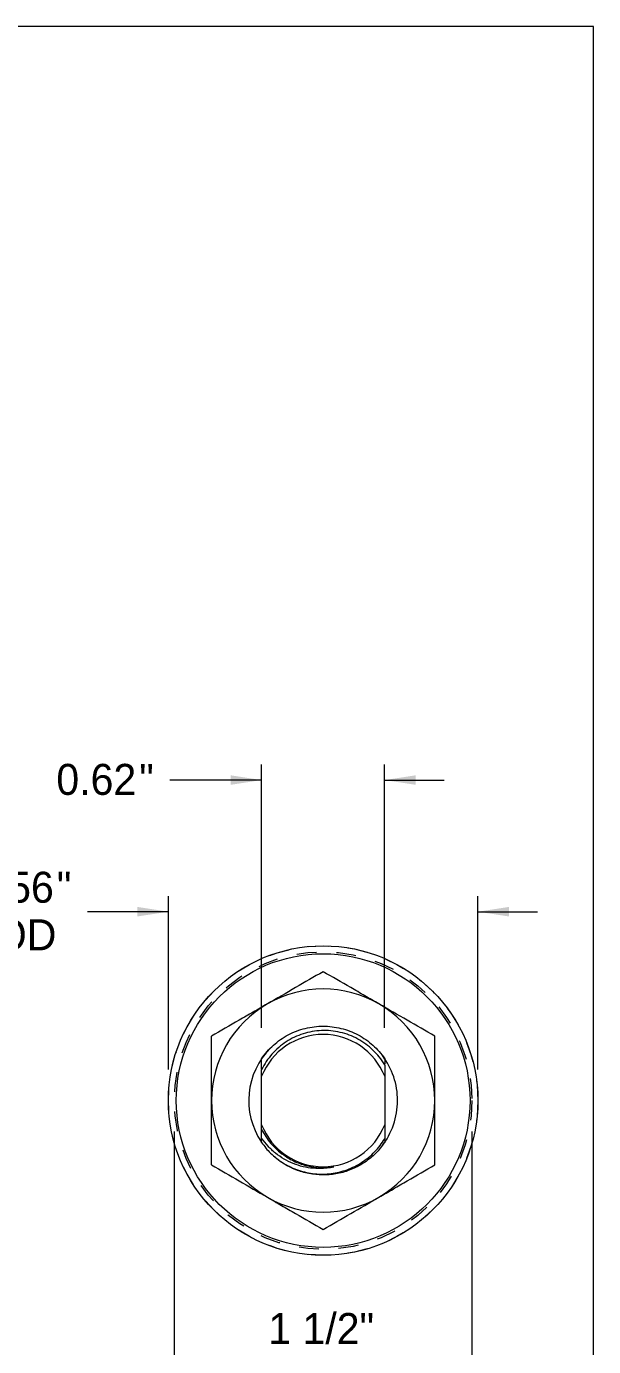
# Model space of a CAD drawing. Header units: inches. Extents: x 0.3 to 13.4, y 0.3 to 10.3.
# Drawn here: x 10.58 to 13.44, y 3.66 to 10.31 of the extents above; entities that cross this region are included whole.
import ezdxf

# ---------------------------------------------------------------- set-up
doc = ezdxf.new("R2010")
doc.units = ezdxf.units.IN
doc.header["$LTSCALE"] = 1.25
doc.header["$MEASUREMENT"] = 0
doc.linetypes.add('SLD-Dashed', pattern=[0.075, 0.05, -0.025])
doc.linetypes.add('SLD-Solid', pattern=[0])
doc.styles.add('SLDTEXTSTYLE0', font='ARIAL.TTF', dxfattribs={"width": 0.948})
doc.dimstyles.new('SLDDIMSTYLE0', dxfattribs={"dimtxt": 0.15625, "dimasz": 0.15625, "dimexe": 0, "dimexo": 0.0625, "dimgap": 0.039062, "dimtad": 0, "dimtih": 1, "dimtoh": 1, "dimdec": 3, "dimrnd": 1e-09, "dimzin": 12, "dimdsep": 46, "dimlunit": 5, "dimtxsty": 'SLDTEXTSTYLE0', "dimsah": 1, "dimcen": 0.09, "dimadec": 0, "dimazin": 0, "dimtfac": 1, "dimtdec": 3, "dimtofl": 0, "dimtmove": 0, "dimatfit": 3, "dimfxl": 0, "dimfrac": 2, "dimtolj": 1, "dimtzin": 12, "dimarcsym": 0})
doc.dimstyles.new('SLDDIMSTYLE1', dxfattribs={"dimtxt": 0.15625, "dimasz": 0.15625, "dimexe": 0, "dimexo": 0.0625, "dimgap": 0.039062, "dimtad": 0, "dimtih": 1, "dimtoh": 1, "dimdec": 3, "dimrnd": 1e-09, "dimzin": 12, "dimdsep": 46, "dimlunit": 5, "dimtxsty": 'SLDTEXTSTYLE0', "dimsah": 1, "dimcen": 0.09, "dimadec": 0, "dimazin": 0, "dimtfac": 1, "dimtdec": 3, "dimtofl": 0, "dimtmove": 0, "dimatfit": 3, "dimfxl": 0, "dimfrac": 2, "dimtolj": 1, "dimtzin": 12, "dimarcsym": 0})

# ---------------------------------------------------------------- blocks, each defined once
blk = doc.blocks.new('*D17')
at = {"color": 7, "linetype": 'SLD-Solid', "lineweight": 0}
for p, q in [((11.7647, 5.2657), (11.7647, 6.5919)), ((12.3847, 5.2657), (12.3847, 6.5919)), ((11.7647, 6.5138), (11.3022, 6.5138)), ((12.3847, 6.5138), (12.6852, 6.5138))]:
    blk.add_line(p, q, dxfattribs=at)
for points in [[(11.7647, 6.5138), (11.6085, 6.5378), (11.6085, 6.4898)], [(12.3847, 6.5138), (12.541, 6.4898), (12.541, 6.5378)]]:
    blk.add_solid(points, dxfattribs=at)
at = {"color": 7, "linetype": 'SLD-Solid', "lineweight": 0, "attachment_point": 1, "style": 'SLDTEXTSTYLE0'}
for s, insert, char_height in [('0.62', (10.7303, 6.5953), 0.15625), ('"', (11.148, 6.5953), 0.1562)]:
    blk.add_mtext(s, dxfattribs=dict(at, insert=insert, char_height=char_height))
blk = doc.blocks.new('*D18')
at = {"color": 7, "linetype": 'SLD-Solid', "lineweight": 0}
for p, q in [((11.2947, 5.0547), (11.2947, 5.9285)), ((12.8547, 5.0547), (12.8547, 5.9285)), ((11.2947, 5.8503), (10.8866, 5.8503)), ((12.8547, 5.8503), (13.1552, 5.8503))]:
    blk.add_line(p, q, dxfattribs=at)
for points in [[(11.2947, 5.8503), (11.1385, 5.8744), (11.1385, 5.8263)], [(12.8547, 5.8503), (13.011, 5.8263), (13.011, 5.8744)]]:
    blk.add_solid(points, dxfattribs=at)
at = {"color": 7, "linetype": 'SLD-Solid', "lineweight": 0, "attachment_point": 1, "style": 'SLDTEXTSTYLE0'}
for s, insert, char_height in [('1.56', (10.3147, 6.0518), 0.15625), ('"', (10.7324, 6.0518), 0.1562), ('OD', (10.4202, 5.812), 0.15625)]:
    blk.add_mtext(s, dxfattribs=dict(at, insert=insert, char_height=char_height))
blk = doc.blocks.new('*D19')
at = {"color": 7, "linetype": 'SLD-Solid', "lineweight": 0}
for p, q in [((11.3247, 4.7422), (11.3247, 3.4281)), ((12.8247, 4.7422), (12.8247, 3.4281)), ((11.3247, 3.5063), (11.7199, 3.5063)), ((12.8247, 3.5063), (12.4296, 3.5063))]:
    blk.add_line(p, q, dxfattribs=at)
for points in [[(11.3247, 3.5063), (11.481, 3.4822), (11.481, 3.5303)], [(12.8247, 3.5063), (12.6685, 3.5303), (12.6685, 3.4822)]]:
    blk.add_solid(points, dxfattribs=at)
at = {"color": 7, "linetype": 'SLD-Solid', "lineweight": 0, "char_height": 0.15625, "attachment_point": 1, "style": 'SLDTEXTSTYLE0'}
for s, insert in [('1 1/2"', (11.798, 3.8276)), ('Bore', (11.8676, 3.5878)), ('Size', (11.8854, 3.348))]:
    blk.add_mtext(s, dxfattribs=dict(at, insert=insert))

msp = doc.modelspace()

# ---------------------------------------------------------------- linework, layer by layer
at = {"color": 7, "linetype": 'SLD-Solid', "lineweight": 0}
for p, q in [((13.4375, 10.3125), (0.3125, 10.3125)), ((13.4375, 0.3125), (13.4375, 10.3125))]:
    msp.add_line(p, q, dxfattribs=at)
at = {"color": 7, "linetype": 'SLD-Solid', "lineweight": 15}
for p, q in [((11.76474, 4.77588), (11.76474, 5.02092)), ((12.38474, 5.02092), (12.38474, 4.77588)), ((12.38474, 4.70283), (12.38474, 4.68739))]:
    msp.add_line(p, q, dxfattribs=at)
for radius in [0.78, 0.74]:
    msp.add_circle((12.07474, 4.8984), radius, dxfattribs=at)
at = {"color": 7, "linetype": 'SLD-Dashed', "lineweight": 0}
for radius in [0.78, 0.75]:
    msp.add_circle((12.07474, 4.8984), radius, dxfattribs=at)
at = {"color": 7, "linetype": 'SLD-Solid', "lineweight": 15}
for radius, start, end in [(0.5625, 60, 120), (0.5625, 120, 180), (0.5625, 0, 60), (0.33333, 21.565185, 158.434815), (0.375, 134.826643, 214.010433), (0.375, 0, 37.208668), (0.5625, 180, 240), (0.5625, 300, 0), (0.375, 322.001658, 0), (0.33333, 201.565185, 338.434815), (0.375, 214.242169, 225), (0.5625, 240, 300)]:
    msp.add_arc((12.07474, 4.8984), radius, start, end, dxfattribs=at)
for points, knots in [([(12.07474, 5.54792), (12.02873, 5.52136), (11.98239, 5.4946), (11.88873, 5.44053), (11.84141, 5.4132), (11.79349, 5.38554)], [0, 0, 0, 0, 0.5, 0.5, 1, 1, 1, 1]), ([(12.35599, 5.38554), (12.33212, 5.39932), (12.30815, 5.41316), (12.26072, 5.44055), (12.23716, 5.45415), (12.16691, 5.4947), (12.12064, 5.52142), (12.07474, 5.54792)], [0, 0, 0, 0, 0.25, 0.25, 0.5, 0.5, 1, 1, 1, 1]), ([(11.79349, 5.38554), (11.76962, 5.37176), (11.74565, 5.35792), (11.69822, 5.33053), (11.67466, 5.31693), (11.60441, 5.27637), (11.55814, 5.24966), (11.51224, 5.22316)], [0, 0, 0, 0, 0.25, 0.25, 0.5, 0.5, 1, 1, 1, 1]), ([(12.63724, 5.22316), (12.59123, 5.24972), (12.54489, 5.27648), (12.45123, 5.33055), (12.40391, 5.35787), (12.35599, 5.38554)], [0, 0, 0, 0, 0.5, 0.5, 1, 1, 1, 1]), ([(11.76474, 5.10941), (11.77334, 5.12204), (11.78265, 5.13405), (11.80244, 5.15667), (11.81284, 5.16721), (11.84629, 5.19728), (11.87149, 5.21504), (11.92588, 5.24396), (11.95504, 5.2551), (12.01463, 5.26982), (12.04505, 5.2734), (12.10444, 5.2734), (12.13485, 5.26982), (12.19445, 5.2551), (12.22361, 5.24396), (12.27799, 5.21504), (12.3032, 5.19728), (12.33665, 5.16721), (12.34704, 5.15667), (12.36684, 5.13405), (12.37615, 5.12204), (12.38474, 5.10941)], [0, 0, 0, 0, 0.0625, 0.0625, 0.125, 0.125, 0.25, 0.25, 0.375, 0.375, 0.5, 0.5, 0.625, 0.625, 0.75, 0.75, 0.875, 0.875, 0.9375, 0.9375, 1, 1, 1, 1]), ([(11.51224, 4.8984), (11.51224, 4.92588), (11.51224, 4.9535), (11.51224, 5.00879), (11.51224, 5.03615), (11.51224, 5.11744), (11.51224, 5.17064), (11.51224, 5.22316)], [0, 0, 0, 0, 0.25, 0.25, 0.5, 0.5, 1, 1, 1, 1]), ([(12.38474, 5.07909), (12.37657, 5.09261), (12.36739, 5.10576), (12.34762, 5.13041), (12.33699, 5.142), (12.31427, 5.16374), (12.30217, 5.17388), (12.27644, 5.19264), (12.26303, 5.20109), (12.23536, 5.21608), (12.22107, 5.22263), (12.19157, 5.23385), (12.17625, 5.23853), (12.13001, 5.24932), (12.09872, 5.25237), (12.05105, 5.25059), (12.03523, 5.24891), (12.00422, 5.2435), (11.98895, 5.23976), (11.9589, 5.23023), (11.944, 5.22436), (11.91537, 5.21078), (11.90164, 5.20309), (11.8753, 5.18591), (11.86269, 5.17644), (11.83864, 5.15565), (11.82733, 5.14444), (11.80652, 5.12081), (11.79696, 5.10834), (11.77953, 5.08206), (11.77161, 5.06814), (11.76474, 5.05386)], [0, 0, 0, 0, 0.0625, 0.0625, 0.125, 0.125, 0.1875, 0.1875, 0.25, 0.25, 0.3125, 0.3125, 0.375, 0.375, 0.5, 0.5, 0.5625, 0.5625, 0.625, 0.625, 0.6875, 0.6875, 0.75, 0.75, 0.8125, 0.8125, 0.875, 0.875, 0.9375, 0.9375, 1, 1, 1, 1]), ([(12.63724, 4.8984), (12.63724, 4.92588), (12.63724, 4.9535), (12.63724, 5.00879), (12.63724, 5.03615), (12.63724, 5.11744), (12.63724, 5.17064), (12.63724, 5.22316)], [0, 0, 0, 0, 0.25, 0.25, 0.5, 0.5, 1, 1, 1, 1]), ([(11.76474, 5.05689), (11.76474, 5.06392), (11.76474, 5.08155), (11.76474, 5.09895), (11.76474, 5.10941)], [0, 0, 0, 0, 0.39895882, 1, 1, 1, 1]), ([(12.38474, 5.10941), (12.38474, 5.10235), (12.38474, 5.09356), (12.38474, 5.08469), (12.38474, 5.08294)], [0, 0, 0, 0, 0.8036939, 1, 1, 1, 1]), ([(11.51224, 4.57364), (11.51224, 4.62651), (11.51224, 4.68058), (11.51224, 4.78895), (11.51224, 4.84347), (11.51224, 4.8984)], [0, 0, 0, 0, 0.5, 0.5, 1, 1, 1, 1]), ([(12.63724, 4.57364), (12.63724, 4.62651), (12.63724, 4.68058), (12.63724, 4.78895), (12.63724, 4.84347), (12.63724, 4.8984)], [0, 0, 0, 0, 0.5, 0.5, 1, 1, 1, 1]), ([(11.76474, 4.75457), (11.77101, 4.74163), (11.77819, 4.72893), (11.79395, 4.70478), (11.80254, 4.69327), (11.83043, 4.66044), (11.852, 4.64069), (11.87578, 4.62403)], [0, 0, 0, 0, 0.25, 0.25, 0.5, 0.5, 1, 1, 1, 1]), ([(11.76474, 4.70869), (11.76474, 4.71579), (11.76474, 4.73098), (11.76474, 4.74637), (11.76474, 4.75457)], [0, 0, 0, 0, 0.4668722, 1, 1, 1, 1]), ([(12.12807, 4.56371), (12.11104, 4.55991), (12.09389, 4.55747), (12.05936, 4.55528), (12.04185, 4.55547), (11.99005, 4.55992), (11.95658, 4.56785), (11.89184, 4.59384), (11.86217, 4.61125), (11.82841, 4.63843), (11.82181, 4.64417), (11.80912, 4.65602), (11.80301, 4.66215), (11.78541, 4.6811), (11.7746, 4.69451), (11.76474, 4.70869)], [0, 0, 0, 0, 0.125, 0.125, 0.25, 0.25, 0.5, 0.5, 0.75, 0.75, 0.8125, 0.8125, 0.875, 0.875, 1, 1, 1, 1]), ([(11.80958, 4.63324), (11.82966, 4.61371), (11.85165, 4.59669), (11.88746, 4.57488), (11.89979, 4.5683), (11.92489, 4.55664), (11.93771, 4.55153), (11.96391, 4.54274), (11.97728, 4.53906), (12.00458, 4.53318), (12.0184, 4.53101), (12.05972, 4.52686), (12.08734, 4.52714), (12.12889, 4.53232), (12.14266, 4.53485), (12.16958, 4.54136), (12.18279, 4.54536), (12.20874, 4.55483), (12.22148, 4.5603), (12.24645, 4.57277), (12.2586, 4.57973), (12.29344, 4.60237), (12.31478, 4.61992), (12.3439, 4.65002), (12.35303, 4.66063), (12.36988, 4.6826), (12.37764, 4.69401), (12.38474, 4.70586)], [0, 0, 0, 0, 0.125, 0.125, 0.1875, 0.1875, 0.25, 0.25, 0.3125, 0.3125, 0.375, 0.375, 0.5, 0.5, 0.5625, 0.5625, 0.625, 0.625, 0.6875, 0.6875, 0.75, 0.75, 0.875, 0.875, 0.9375, 0.9375, 1, 1, 1, 1]), ([(12.38474, 4.68739), (12.37022, 4.6684), (12.34115, 4.63039), (12.28534, 4.58561), (12.22341, 4.55173), (12.15706, 4.53037), (12.08853, 4.52156), (12.01967, 4.52537), (11.95212, 4.5416), (11.89239, 4.56914), (11.85044, 4.59576), (11.83162, 4.61376), (11.82667, 4.61849)], [0, 0, 0, 0, 0.1124489, 0.2250072, 0.3344194, 0.4439575, 0.5517582, 0.6585256, 0.7675866, 0.8772763, 0.9677437, 1, 1, 1, 1]), ([(11.87578, 4.62403), (11.89385, 4.61093), (11.91312, 4.59967), (11.95365, 4.58107), (11.97457, 4.57388), (12.00668, 4.56621), (12.01752, 4.56417), (12.03947, 4.56114), (12.05063, 4.56016), (12.08391, 4.55888), (12.10603, 4.56019), (12.12807, 4.56371)], [0, 0, 0, 0, 0.25, 0.25, 0.5, 0.5, 0.625, 0.625, 0.75, 0.75, 1, 1, 1, 1]), ([(11.51224, 4.57364), (11.55825, 4.54708), (11.6046, 4.52032), (11.69826, 4.46625), (11.74558, 4.43893), (11.79349, 4.41126)], [0, 0, 0, 0, 0.5, 0.5, 1, 1, 1, 1]), ([(12.35599, 4.41126), (12.37986, 4.42504), (12.40384, 4.43888), (12.45127, 4.46627), (12.47482, 4.47987), (12.54507, 4.52043), (12.59135, 4.54714), (12.63724, 4.57364)], [0, 0, 0, 0, 0.25, 0.25, 0.5, 0.5, 1, 1, 1, 1]), ([(11.79349, 4.41126), (11.81736, 4.39748), (11.84134, 4.38364), (11.88877, 4.35625), (11.91232, 4.34265), (11.98257, 4.3021), (12.02885, 4.27538), (12.07474, 4.24888)], [0, 0, 0, 0, 0.25, 0.25, 0.5, 0.5, 1, 1, 1, 1]), ([(12.07474, 4.24888), (12.12075, 4.27544), (12.1671, 4.3022), (12.26076, 4.35628), (12.30808, 4.3836), (12.35599, 4.41126)], [0, 0, 0, 0, 0.5, 0.5, 1, 1, 1, 1])]:
    msp.add_open_spline(points, degree=3, knots=knots, dxfattribs=at)
for points in [[(12.38474, 5.07909), (12.38474, 5.0602), (12.38474, 5.04087), (12.38474, 5.02092)], [(11.76474, 5.02092), (11.76474, 5.03211), (11.76474, 5.04308), (11.76474, 5.05386)], [(11.76474, 4.75457), (11.76474, 4.7616), (11.76474, 4.7687), (11.76474, 4.77588)], [(12.38474, 4.77588), (12.38474, 4.75162), (12.38474, 4.72842), (12.38474, 4.70586)], [(11.76474, 4.68739), (11.76474, 4.69444), (11.76474, 4.70154), (11.76474, 4.70869)]]:
    msp.add_open_spline(points, degree=3, dxfattribs=at)

# ---------------------------------------------------------------- dimensions: what is measured, and where the dimension line sits
at = {"color": 7, "linetype": 'SLD-Solid', "lineweight": 0}
for base, p1, p2, text, dimstyle, picture, middle in [((12.38474, 6.51381), (11.76474, 5.10941), (12.38474, 5.10941), '<>"', 'SLDDIMSTYLE0', '*D17', (10.97716, 6.51381)), ((12.85474, 5.85034), (11.29474, 4.8984), (12.85474, 4.8984), '<>"\\POD', 'SLDDIMSTYLE0', '*D18', (10.56161, 5.85034)), ((12.82474, 3.50625), (11.32474, 4.8984), (12.82474, 4.8984), '<>\\PBore\\PSize', 'SLDDIMSTYLE1', '*D19', (12.07474, 3.50625))]:
    dim = msp.add_linear_dim(base=base, p1=p1, p2=p2, text=text, dimstyle=dimstyle, dxfattribs=at)
    dim.commit()
    dim.dimension.update_dxf_attribs({"geometry": picture, "text_midpoint": middle, "dimtype": 160})

doc.saveas('drawing.dxf')
